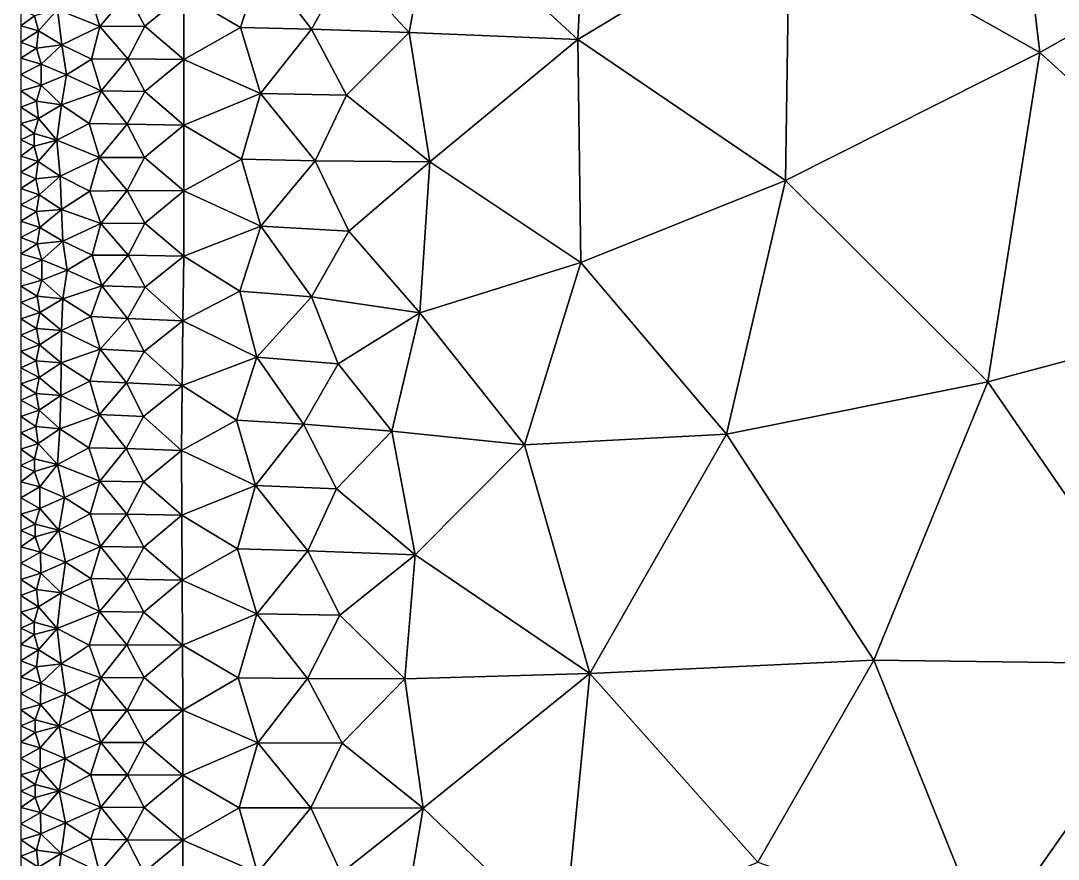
# Model space of a CAD drawing. Header units: metres. Extents: x 0 to 72, y -280 to 0.
# Drawn here: x 0.2 to 12.95, y -138.72 to -128.42 of the extents above; entities that cross this region are included whole.
import ezdxf

# ---------------------------------------------------------------- set-up
doc = ezdxf.new("R2010")
doc.units = ezdxf.units.M

msp = doc.modelspace()

# ---------------------------------------------------------------- linework, layer by layer
at = {"layer": 'layer', "color": 0}
for points in [[(12.7224, -128.806), (12.1707, -124.158), (9.64665, -127.076)], [(12.7224, -128.806), (16.7578, -126.522), (12.1707, -124.158)], [(7.04385, -128.646), (7.17541, -125.975), (5.26078, -127.003)], [(7.04385, -128.646), (9.64665, -127.076), (7.17541, -125.975)], [(16.0192, -131.805), (16.7578, -126.522), (12.7224, -128.806)], [(5.26078, -127.003), (4.21196, -127.737), (4.97504, -128.561)], [(5.26078, -127.003), (4.97504, -128.561), (7.04385, -128.646)], [(9.59596, -130.381), (9.64665, -127.076), (7.04385, -128.646)], [(9.59596, -130.381), (12.7224, -128.806), (9.64665, -127.076)], [(3.15318, -127.705), (2.20583, -128.09), (2.90138, -128.502)], [(3.15318, -127.705), (2.90138, -128.502), (3.77169, -128.522)], [(3.15318, -127.705), (3.77169, -128.522), (4.21196, -127.737)], [(4.21196, -127.737), (3.77169, -128.522), (4.97504, -128.561)], [(1.04584, -128.074), (0.650185, -128.279), (1.17386, -128.487)], [(1.04584, -128.074), (1.17386, -128.487), (1.51133, -128.082)], [(1.51133, -128.082), (1.17386, -128.487), (1.72301, -128.486)], [(1.51133, -128.082), (1.72301, -128.486), (2.20583, -128.09)], [(2.20583, -128.09), (1.72301, -128.486), (2.20502, -128.893)], [(2.20583, -128.09), (2.20502, -128.893), (2.90138, -128.502)], [(0.2, -128.279), (0.2, -128.479), (0.367566, -128.356)], [(0.367566, -128.356), (0.2, -128.479), (0.419376, -128.543)], [(0.367566, -128.356), (0.419376, -128.543), (0.650185, -128.279)], [(0.650185, -128.279), (0.419376, -128.543), (0.702908, -128.712)], [(0.650185, -128.279), (0.702908, -128.712), (1.17386, -128.487)], [(0.2, -128.479), (0.2, -128.679), (0.419376, -128.543)], [(1.17386, -128.487), (0.702908, -128.712), (1.06844, -128.889)], [(1.17386, -128.487), (1.06844, -128.889), (1.5146, -128.886)], [(1.17386, -128.487), (1.5146, -128.886), (1.72301, -128.486)], [(1.72301, -128.486), (1.5146, -128.886), (2.20502, -128.893)], [(2.90138, -128.502), (2.20502, -128.893), (3.14791, -129.313)], [(2.90138, -128.502), (3.14791, -129.313), (3.77169, -128.522)], [(0.419376, -128.543), (0.2, -128.679), (0.394908, -128.753)], [(0.419376, -128.543), (0.394908, -128.753), (0.702908, -128.712)], [(3.77169, -128.522), (3.14791, -129.313), (4.20207, -129.332)], [(3.77169, -128.522), (4.20207, -129.332), (4.97504, -128.561)], [(4.97504, -128.561), (4.20207, -129.332), (5.22705, -130.15)], [(4.97504, -128.561), (5.22705, -130.15), (7.04385, -128.646)], [(0.2, -128.679), (0.2, -128.879), (0.394908, -128.753)], [(0.394908, -128.753), (0.2, -128.879), (0.451635, -128.952)], [(0.394908, -128.753), (0.451635, -128.952), (0.702908, -128.712)], [(0.702908, -128.712), (0.451635, -128.952), (0.760674, -129.082)], [(0.702908, -128.712), (0.760674, -129.082), (1.06844, -128.889)], [(7.08293, -131.387), (7.04385, -128.646), (5.22705, -130.15)], [(7.08293, -131.387), (9.59596, -130.381), (7.04385, -128.646)], [(0.2, -128.879), (0.2, -129.079), (0.451635, -128.952)], [(1.06844, -128.889), (0.760674, -129.082), (1.18898, -129.28)], [(1.06844, -128.889), (1.18898, -129.28), (1.5146, -128.886)], [(1.5146, -128.886), (1.18898, -129.28), (1.72571, -129.288)], [(1.5146, -128.886), (1.72571, -129.288), (2.20502, -128.893)], [(2.20502, -128.893), (1.72571, -129.288), (2.2054, -129.699)], [(2.20502, -128.893), (2.2054, -129.699), (3.14791, -129.313)], [(12.0831, -132.855), (12.7224, -128.806), (9.59596, -130.381)], [(16.0192, -131.805), (12.7224, -128.806), (12.0831, -132.855)], [(0.451635, -128.952), (0.2, -129.079), (0.451119, -129.208)], [(0.451635, -128.952), (0.451119, -129.208), (0.760674, -129.082)], [(0.2, -129.079), (0.2, -129.279), (0.451119, -129.208)], [(0.760674, -129.082), (0.451119, -129.208), (0.700332, -129.451)], [(0.760674, -129.082), (0.700332, -129.451), (1.18898, -129.28)], [(0.451119, -129.208), (0.2, -129.279), (0.393887, -129.407)], [(0.2, -129.279), (0.2, -129.48), (0.393887, -129.407)], [(0.451119, -129.208), (0.393887, -129.407), (0.700332, -129.451)], [(1.18898, -129.28), (0.700332, -129.451), (1.04245, -129.68)], [(1.18898, -129.28), (1.04245, -129.68), (1.50873, -129.689)], [(1.18898, -129.28), (1.50873, -129.689), (1.72571, -129.288)], [(0.393887, -129.407), (0.2, -129.48), (0.417606, -129.618)], [(0.393887, -129.407), (0.417606, -129.618), (0.700332, -129.451)], [(1.72571, -129.288), (1.50873, -129.689), (2.2054, -129.699)], [(3.14791, -129.313), (2.2054, -129.699), (2.91149, -130.117)], [(3.14791, -129.313), (2.91149, -130.117), (3.81958, -130.139)], [(3.14791, -129.313), (3.81958, -130.139), (4.20207, -129.332)], [(4.20207, -129.332), (3.81958, -130.139), (5.22705, -130.15)], [(0.2, -129.48), (0.2, -129.68), (0.417606, -129.618)], [(0.700332, -129.451), (0.417606, -129.618), (0.645039, -129.885)], [(0.700332, -129.451), (0.645039, -129.885), (1.04245, -129.68)], [(0.417606, -129.618), (0.2, -129.68), (0.365779, -129.804)], [(0.417606, -129.618), (0.365779, -129.804), (0.645039, -129.885)], [(0.2, -129.68), (0.2, -129.88), (0.365779, -129.804)], [(1.04245, -129.68), (0.645039, -129.885), (1.16588, -130.099)], [(1.04245, -129.68), (1.16588, -130.099), (1.50873, -129.689)], [(1.50873, -129.689), (1.16588, -130.099), (1.72024, -130.097)], [(1.50873, -129.689), (1.72024, -130.097), (2.2054, -129.699)], [(2.2054, -129.699), (1.72024, -130.097), (2.20599, -130.508)], [(2.2054, -129.699), (2.20599, -130.508), (2.91149, -130.117)], [(0.365779, -129.804), (0.2, -129.88), (0.36507, -129.96)], [(0.2, -129.88), (0.2, -130.08), (0.36507, -129.96)], [(0.365779, -129.804), (0.36507, -129.96), (0.645039, -129.885)], [(0.36507, -129.96), (0.413397, -130.148), (0.645039, -129.885)], [(0.645039, -129.885), (0.413397, -130.148), (0.684012, -130.327)], [(0.645039, -129.885), (0.684012, -130.327), (1.16588, -130.099)], [(0.36507, -129.96), (0.2, -130.08), (0.413397, -130.148)], [(0.2, -130.08), (0.2, -130.28), (0.413397, -130.148)], [(0.413397, -130.148), (0.2, -130.28), (0.385127, -130.359)], [(0.413397, -130.148), (0.385127, -130.359), (0.684012, -130.327)], [(1.16588, -130.099), (0.684012, -130.327), (1.04906, -130.514)], [(1.16588, -130.099), (1.04906, -130.514), (1.50912, -130.504)], [(1.16588, -130.099), (1.50912, -130.504), (1.72024, -130.097)], [(1.72024, -130.097), (1.50912, -130.504), (2.20599, -130.508)], [(2.91149, -130.117), (2.20599, -130.508), (3.15155, -130.944)], [(2.91149, -130.117), (3.15155, -130.944), (3.81958, -130.139)], [(3.81958, -130.139), (3.15155, -130.944), (4.23131, -131.004)], [(3.81958, -130.139), (4.23131, -131.004), (5.22705, -130.15)], [(5.22705, -130.15), (4.23131, -131.004), (5.10327, -132.008)], [(5.22705, -130.15), (5.10327, -132.008), (7.08293, -131.387)], [(0.2, -130.28), (0.2, -130.48), (0.385127, -130.359)], [(0.385127, -130.359), (0.2, -130.48), (0.426878, -130.557)], [(0.385127, -130.359), (0.426878, -130.557), (0.684012, -130.327)], [(0.684012, -130.327), (0.426878, -130.557), (0.698964, -130.736)], [(0.684012, -130.327), (0.698964, -130.736), (1.04906, -130.514)], [(8.872, -133.499), (9.59596, -130.381), (7.08293, -131.387)], [(12.0831, -132.855), (9.59596, -130.381), (8.872, -133.499)], [(0.2, -130.48), (0.2, -130.681), (0.426878, -130.557)], [(1.04906, -130.514), (0.698964, -130.736), (1.18564, -130.911)], [(1.04906, -130.514), (1.18564, -130.911), (1.50912, -130.504)], [(1.50912, -130.504), (1.18564, -130.911), (1.72608, -130.904)], [(1.50912, -130.504), (1.72608, -130.904), (2.20599, -130.508)], [(2.20599, -130.508), (1.72608, -130.904), (2.20447, -131.311)], [(2.20599, -130.508), (2.20447, -131.311), (3.15155, -130.944)], [(0.426878, -130.557), (0.2, -130.681), (0.392375, -130.762)], [(0.2, -130.681), (0.2, -130.881), (0.392375, -130.762)], [(0.426878, -130.557), (0.392375, -130.762), (0.698964, -130.736)], [(0.392375, -130.762), (0.2, -130.881), (0.435352, -130.958)], [(0.392375, -130.762), (0.435352, -130.958), (0.698964, -130.736)], [(0.698964, -130.736), (0.435352, -130.958), (0.718323, -131.128)], [(0.698964, -130.736), (0.718323, -131.128), (1.18564, -130.911)], [(0.2, -130.881), (0.2, -131.081), (0.435352, -130.958)], [(1.18564, -130.911), (0.718323, -131.128), (1.07848, -131.298)], [(1.18564, -130.911), (1.07848, -131.298), (1.52022, -131.298)], [(1.18564, -130.911), (1.52022, -131.298), (1.72608, -130.904)], [(1.72608, -130.904), (1.52022, -131.298), (2.20447, -131.311)], [(0.435352, -130.958), (0.2, -131.081), (0.402332, -131.161)], [(0.435352, -130.958), (0.402332, -131.161), (0.718323, -131.128)], [(3.15155, -130.944), (2.20447, -131.311), (2.89161, -131.74)], [(3.15155, -130.944), (2.89161, -131.74), (3.77291, -131.809)], [(3.15155, -130.944), (3.77291, -131.809), (4.23131, -131.004)], [(4.23131, -131.004), (3.77291, -131.809), (5.10327, -132.008)], [(0.2, -131.081), (0.2, -131.281), (0.402332, -131.161)], [(0.402332, -131.161), (0.2, -131.281), (0.458246, -131.357)], [(0.402332, -131.161), (0.458246, -131.357), (0.718323, -131.128)], [(0.718323, -131.128), (0.458246, -131.357), (0.771218, -131.483)], [(0.718323, -131.128), (0.771218, -131.483), (1.07848, -131.298)], [(0.2, -131.281), (0.2, -131.481), (0.458246, -131.357)], [(1.07848, -131.298), (0.771218, -131.483), (1.19846, -131.677)], [(1.07848, -131.298), (1.19846, -131.677), (1.52022, -131.298)], [(1.52022, -131.298), (1.19846, -131.677), (1.72726, -131.692)], [(1.52022, -131.298), (1.72726, -131.692), (2.20447, -131.311)], [(2.20447, -131.311), (1.72726, -131.692), (2.19335, -132.106)], [(2.20447, -131.311), (2.19335, -132.106), (2.89161, -131.74)], [(0.458246, -131.357), (0.2, -131.481), (0.45818, -131.607)], [(0.458246, -131.357), (0.45818, -131.607), (0.771218, -131.483)], [(6.38852, -133.631), (7.08293, -131.387), (5.10327, -132.008)], [(8.872, -133.499), (7.08293, -131.387), (6.38852, -133.631)], [(0.2, -131.481), (0.2, -131.681), (0.45818, -131.607)], [(0.771218, -131.483), (0.45818, -131.607), (0.718249, -131.836)], [(0.771218, -131.483), (0.718249, -131.836), (1.19846, -131.677)], [(0.45818, -131.607), (0.2, -131.681), (0.402307, -131.802)], [(0.2, -131.681), (0.2, -131.882), (0.402307, -131.802)], [(0.45818, -131.607), (0.402307, -131.802), (0.718249, -131.836)], [(1.19846, -131.677), (0.718249, -131.836), (1.062, -132.054)], [(1.19846, -131.677), (1.062, -132.054), (1.51304, -132.077)], [(1.19846, -131.677), (1.51304, -132.077), (1.72726, -131.692)], [(1.72726, -131.692), (1.51304, -132.077), (2.19335, -132.106)], [(0.402307, -131.802), (0.2, -131.882), (0.435953, -132.005)], [(0.402307, -131.802), (0.435953, -132.005), (0.718249, -131.836)], [(2.89161, -131.74), (2.19335, -132.106), (3.10008, -132.554)], [(2.89161, -131.74), (3.10008, -132.554), (3.77291, -131.809)], [(3.77291, -131.809), (3.10008, -132.554), (4.10084, -132.636)], [(3.77291, -131.809), (4.10084, -132.636), (5.10327, -132.008)], [(14.4709, -136.326), (16.0192, -131.805), (12.0831, -132.855)], [(0.2, -131.882), (0.2, -132.082), (0.435953, -132.005)], [(0.718249, -131.836), (0.435953, -132.005), (0.701926, -132.226)], [(0.718249, -131.836), (0.701926, -132.226), (1.062, -132.054)], [(0.435953, -132.005), (0.2, -132.082), (0.393624, -132.199)], [(0.2, -132.082), (0.2, -132.282), (0.393624, -132.199)], [(0.435953, -132.005), (0.393624, -132.199), (0.701926, -132.226)], [(1.062, -132.054), (0.701926, -132.226), (1.17707, -132.454)], [(1.062, -132.054), (1.17707, -132.454), (1.51304, -132.077)], [(1.51304, -132.077), (1.17707, -132.454), (1.71554, -132.481)], [(1.51304, -132.077), (1.71554, -132.481), (2.19335, -132.106)], [(5.10327, -132.008), (4.10084, -132.636), (4.75939, -133.464)], [(5.10327, -132.008), (4.75939, -133.464), (6.38852, -133.631)], [(0.393624, -132.199), (0.2, -132.282), (0.430401, -132.402)], [(0.393624, -132.199), (0.430401, -132.402), (0.701926, -132.226)], [(2.19335, -132.106), (1.71554, -132.481), (2.18187, -132.9)], [(2.19335, -132.106), (2.18187, -132.9), (3.10008, -132.554)], [(0.2, -132.282), (0.2, -132.482), (0.430401, -132.402)], [(0.701926, -132.226), (0.430401, -132.402), (0.695717, -132.623)], [(0.701926, -132.226), (0.695717, -132.623), (1.17707, -132.454)], [(0.430401, -132.402), (0.2, -132.482), (0.390926, -132.599)], [(0.430401, -132.402), (0.390926, -132.599), (0.695717, -132.623)], [(1.17707, -132.454), (0.695717, -132.623), (1.0475, -132.847)], [(1.17707, -132.454), (1.0475, -132.847), (1.5009, -132.87)], [(1.17707, -132.454), (1.5009, -132.87), (1.71554, -132.481)], [(0.2, -132.482), (0.2, -132.682), (0.390926, -132.599)], [(1.71554, -132.481), (1.5009, -132.87), (2.18187, -132.9)], [(3.10008, -132.554), (2.18187, -132.9), (2.85289, -133.327)], [(3.10008, -132.554), (2.85289, -133.327), (3.67401, -133.376)], [(3.10008, -132.554), (3.67401, -133.376), (4.10084, -132.636)], [(0.390926, -132.599), (0.2, -132.682), (0.427936, -132.802)], [(0.2, -132.682), (0.2, -132.882), (0.427936, -132.802)], [(0.390926, -132.599), (0.427936, -132.802), (0.695717, -132.623)], [(0.695717, -132.623), (0.427936, -132.802), (0.691269, -133.025)], [(0.695717, -132.623), (0.691269, -133.025), (1.0475, -132.847)], [(4.10084, -132.636), (3.67401, -133.376), (4.75939, -133.464)], [(0.427936, -132.802), (0.2, -132.882), (0.389012, -133)], [(0.427936, -132.802), (0.389012, -133), (0.691269, -133.025)], [(1.0475, -132.847), (0.691269, -133.025), (1.16667, -133.258)], [(1.0475, -132.847), (1.16667, -133.258), (1.5009, -132.87)], [(0.2, -132.882), (0.2, -133.082), (0.389012, -133)], [(1.5009, -132.87), (1.16667, -133.258), (1.70761, -133.28)], [(1.5009, -132.87), (1.70761, -133.28), (2.18187, -132.9)], [(2.18187, -132.9), (1.70761, -133.28), (2.17739, -133.698)], [(2.18187, -132.9), (2.17739, -133.698), (2.85289, -133.327)], [(10.6828, -136.276), (12.0831, -132.855), (8.872, -133.499)], [(14.4709, -136.326), (12.0831, -132.855), (10.6828, -136.276)], [(0.389012, -133), (0.2, -133.082), (0.424707, -133.205)], [(0.2, -133.082), (0.2, -133.283), (0.424707, -133.205)], [(0.389012, -133), (0.424707, -133.205), (0.691269, -133.025)], [(0.691269, -133.025), (0.424707, -133.205), (0.682249, -133.435)], [(0.691269, -133.025), (0.682249, -133.435), (1.16667, -133.258)], [(0.424707, -133.205), (0.2, -133.283), (0.384655, -133.404)], [(0.424707, -133.205), (0.384655, -133.404), (0.682249, -133.435)], [(0.2, -133.283), (0.2, -133.483), (0.384655, -133.404)], [(1.16667, -133.258), (0.682249, -133.435), (1.03496, -133.665)], [(1.16667, -133.258), (1.03496, -133.665), (1.49593, -133.677)], [(1.16667, -133.258), (1.49593, -133.677), (1.70761, -133.28)], [(1.70761, -133.28), (1.49593, -133.677), (2.17739, -133.698)], [(2.85289, -133.327), (2.17739, -133.698), (3.08494, -134.128)], [(2.85289, -133.327), (3.08494, -134.128), (3.67401, -133.376)], [(0.384655, -133.404), (0.2, -133.483), (0.414723, -133.614)], [(0.2, -133.483), (0.2, -133.683), (0.414723, -133.614)], [(0.384655, -133.404), (0.414723, -133.614), (0.682249, -133.435)], [(0.682249, -133.435), (0.414723, -133.614), (0.652204, -133.873)], [(0.682249, -133.435), (0.652204, -133.873), (1.03496, -133.665)], [(3.67401, -133.376), (3.08494, -134.128), (4.07817, -134.172)], [(3.67401, -133.376), (4.07817, -134.172), (4.75939, -133.464)], [(4.75939, -133.464), (4.07817, -134.172), (5.04758, -134.981)], [(4.75939, -133.464), (5.04758, -134.981), (6.38852, -133.631)], [(0.414723, -133.614), (0.2, -133.683), (0.36791, -133.802)], [(0.414723, -133.614), (0.36791, -133.802), (0.652204, -133.873)], [(7.19205, -136.441), (8.872, -133.499), (6.38852, -133.631)], [(10.6828, -136.276), (8.872, -133.499), (7.19205, -136.441)], [(0.2, -133.683), (0.2, -133.883), (0.36791, -133.802)], [(1.03496, -133.665), (0.652204, -133.873), (1.16991, -134.078)], [(1.03496, -133.665), (1.16991, -134.078), (1.49593, -133.677)], [(1.49593, -133.677), (1.16991, -134.078), (1.70848, -134.086)], [(1.49593, -133.677), (1.70848, -134.086), (2.17739, -133.698)], [(2.17739, -133.698), (1.70848, -134.086), (2.18092, -134.496)], [(2.17739, -133.698), (2.18092, -134.496), (3.08494, -134.128)], [(6.38852, -133.631), (5.04758, -134.981), (7.19205, -136.441)], [(0.36791, -133.802), (0.2, -133.883), (0.370836, -133.958)], [(0.36791, -133.802), (0.370836, -133.958), (0.652204, -133.873)], [(0.2, -133.883), (0.2, -134.083), (0.370836, -133.958)], [(0.370836, -133.958), (0.2, -134.083), (0.432795, -134.148)], [(0.370836, -133.958), (0.432795, -134.148), (0.652204, -133.873)], [(0.652204, -133.873), (0.432795, -134.148), (0.736301, -134.279)], [(0.652204, -133.873), (0.736301, -134.279), (1.16991, -134.078)], [(0.2, -134.083), (0.2, -134.283), (0.432795, -134.148)], [(1.16991, -134.078), (0.736301, -134.279), (1.05295, -134.48)], [(1.16991, -134.078), (1.05295, -134.48), (1.50249, -134.484)], [(1.16991, -134.078), (1.50249, -134.484), (1.70848, -134.086)], [(1.70848, -134.086), (1.50249, -134.484), (2.18092, -134.496)], [(0.432795, -134.148), (0.2, -134.283), (0.436155, -134.413)], [(0.432795, -134.148), (0.436155, -134.413), (0.736301, -134.279)], [(3.08494, -134.128), (2.18092, -134.496), (2.86555, -134.909)], [(3.08494, -134.128), (2.86555, -134.909), (3.72771, -134.934)], [(3.08494, -134.128), (3.72771, -134.934), (4.07817, -134.172)], [(4.07817, -134.172), (3.72771, -134.934), (5.04758, -134.981)], [(0.2, -134.283), (0.2, -134.484), (0.436155, -134.413)], [(0.736301, -134.279), (0.436155, -134.413), (0.669439, -134.68)], [(0.736301, -134.279), (0.669439, -134.68), (1.05295, -134.48)], [(0.436155, -134.413), (0.2, -134.484), (0.376857, -134.604)], [(0.2, -134.484), (0.2, -134.684), (0.376857, -134.604)], [(0.436155, -134.413), (0.376857, -134.604), (0.669439, -134.68)], [(1.05295, -134.48), (0.669439, -134.68), (1.17979, -134.88)], [(1.05295, -134.48), (1.17979, -134.88), (1.50249, -134.484)], [(1.50249, -134.484), (1.17979, -134.88), (1.71341, -134.887)], [(1.50249, -134.484), (1.71341, -134.887), (2.18092, -134.496)], [(2.18092, -134.496), (1.71341, -134.887), (2.18472, -135.293)], [(2.18092, -134.496), (2.18472, -135.293), (2.86555, -134.909)], [(0.376857, -134.604), (0.2, -134.684), (0.377553, -134.76)], [(0.376857, -134.604), (0.377553, -134.76), (0.669439, -134.68)], [(0.2, -134.684), (0.2, -134.884), (0.377553, -134.76)], [(0.377553, -134.76), (0.2, -134.884), (0.440782, -134.948)], [(0.377553, -134.76), (0.440782, -134.948), (0.669439, -134.68)], [(0.669439, -134.68), (0.440782, -134.948), (0.74991, -135.074)], [(0.669439, -134.68), (0.74991, -135.074), (1.17979, -134.88)], [(0.2, -134.884), (0.2, -135.084), (0.440782, -134.948)], [(1.17979, -134.88), (0.74991, -135.074), (1.06121, -135.273)], [(1.17979, -134.88), (1.06121, -135.273), (1.50445, -135.283)], [(1.17979, -134.88), (1.50445, -135.283), (1.71341, -134.887)], [(1.71341, -134.887), (1.50445, -135.283), (2.18472, -135.293)], [(0.440782, -134.948), (0.2, -135.084), (0.447093, -135.208)], [(0.440782, -134.948), (0.447093, -135.208), (0.74991, -135.074)], [(2.86555, -134.909), (2.18472, -135.293), (3.10238, -135.706)], [(2.86555, -134.909), (3.10238, -135.706), (3.72771, -134.934)], [(3.72771, -134.934), (3.10238, -135.706), (4.12223, -135.724)], [(3.72771, -134.934), (4.12223, -135.724), (5.04758, -134.981)], [(5.04758, -134.981), (4.12223, -135.724), (4.92096, -136.508)], [(5.04758, -134.981), (4.92096, -136.508), (7.19205, -136.441)], [(0.2, -135.084), (0.2, -135.284), (0.447093, -135.208)], [(0.74991, -135.074), (0.447093, -135.208), (0.698212, -135.45)], [(0.74991, -135.074), (0.698212, -135.45), (1.06121, -135.273)], [(0.447093, -135.208), (0.2, -135.284), (0.392762, -135.41)], [(0.447093, -135.208), (0.392762, -135.41), (0.698212, -135.45)], [(1.06121, -135.273), (0.698212, -135.45), (1.16714, -135.68)], [(1.06121, -135.273), (1.16714, -135.68), (1.50445, -135.283)], [(0.2, -135.284), (0.2, -135.484), (0.392762, -135.41)], [(1.50445, -135.283), (1.16714, -135.68), (1.71169, -135.687)], [(1.50445, -135.283), (1.71169, -135.687), (2.18472, -135.293)], [(2.18472, -135.293), (1.71169, -135.687), (2.18658, -136.093)], [(2.18472, -135.293), (2.18658, -136.093), (3.10238, -135.706)], [(0.392762, -135.41), (0.2, -135.484), (0.417581, -135.62)], [(0.2, -135.484), (0.2, -135.685), (0.417581, -135.62)], [(0.392762, -135.41), (0.417581, -135.62), (0.698212, -135.45)], [(0.698212, -135.45), (0.417581, -135.62), (0.647169, -135.886)], [(0.698212, -135.45), (0.647169, -135.886), (1.16714, -135.68)], [(0.417581, -135.62), (0.2, -135.685), (0.366505, -135.808)], [(0.417581, -135.62), (0.366505, -135.808), (0.647169, -135.886)], [(0.2, -135.685), (0.2, -135.885), (0.366505, -135.808)], [(1.16714, -135.68), (0.647169, -135.886), (1.04042, -136.094)], [(1.16714, -135.68), (1.04042, -136.094), (1.50213, -136.09)], [(1.16714, -135.68), (1.50213, -136.09), (1.71169, -135.687)], [(1.71169, -135.687), (1.50213, -136.09), (2.18658, -136.093)], [(3.10238, -135.706), (2.18658, -136.093), (2.87192, -136.496)], [(3.10238, -135.706), (2.87192, -136.496), (3.72347, -136.503)], [(3.10238, -135.706), (3.72347, -136.503), (4.12223, -135.724)], [(4.12223, -135.724), (3.72347, -136.503), (4.92096, -136.508)], [(0.366505, -135.808), (0.2, -135.885), (0.366446, -135.962)], [(0.2, -135.885), (0.2, -136.085), (0.366446, -135.962)], [(0.366505, -135.808), (0.366446, -135.962), (0.647169, -135.886)], [(0.366446, -135.962), (0.417455, -136.15), (0.647169, -135.886)], [(0.647169, -135.886), (0.417455, -136.15), (0.697411, -136.32)], [(0.647169, -135.886), (0.697411, -136.32), (1.04042, -136.094)], [(0.366446, -135.962), (0.2, -136.085), (0.417455, -136.15)], [(0.2, -136.085), (0.2, -136.285), (0.417455, -136.15)], [(0.417455, -136.15), (0.2, -136.285), (0.392631, -136.36)], [(0.417455, -136.15), (0.392631, -136.36), (0.697411, -136.32)], [(1.04042, -136.094), (0.697411, -136.32), (1.18294, -136.496)], [(1.04042, -136.094), (1.18294, -136.496), (1.50213, -136.09)], [(1.50213, -136.09), (1.18294, -136.496), (1.71672, -136.491)], [(1.50213, -136.09), (1.71672, -136.491), (2.18658, -136.093)], [(2.18658, -136.093), (1.71672, -136.491), (2.19075, -136.891)], [(2.18658, -136.093), (2.19075, -136.891), (2.87192, -136.496)], [(0.2, -136.285), (0.2, -136.485), (0.392631, -136.36)], [(9.25719, -138.761), (10.6828, -136.276), (7.19205, -136.441)], [(12.0757, -139.742), (10.6828, -136.276), (9.25719, -138.761)], [(12.0757, -139.742), (14.4709, -136.326), (10.6828, -136.276)], [(0.392631, -136.36), (0.2, -136.485), (0.447114, -136.561)], [(0.392631, -136.36), (0.447114, -136.561), (0.697411, -136.32)], [(0.697411, -136.32), (0.447114, -136.561), (0.750565, -136.696)], [(0.697411, -136.32), (0.750565, -136.696), (1.18294, -136.496)], [(16.3429, -141.147), (14.4709, -136.326), (12.0757, -139.742)], [(0.2, -136.485), (0.2, -136.685), (0.447114, -136.561)], [(1.18294, -136.496), (0.750565, -136.696), (1.06029, -136.891)], [(1.18294, -136.496), (1.06029, -136.891), (1.50966, -136.891)], [(1.18294, -136.496), (1.50966, -136.891), (1.71672, -136.491)], [(1.71672, -136.491), (1.50966, -136.891), (2.19075, -136.891)], [(2.87192, -136.496), (2.19075, -136.891), (3.1153, -137.294)], [(2.87192, -136.496), (3.1153, -137.294), (3.72347, -136.503)], [(3.72347, -136.503), (3.1153, -137.294), (4.15043, -137.299)], [(3.72347, -136.503), (4.15043, -137.299), (4.92096, -136.508)], [(4.92096, -136.508), (4.15043, -137.299), (5.14678, -138.098)], [(4.92096, -136.508), (5.14678, -138.098), (7.19205, -136.441)], [(7.19205, -136.441), (5.14678, -138.098), (6.86775, -139.752)], [(6.86775, -139.752), (9.25719, -138.761), (7.19205, -136.441)], [(0.447114, -136.561), (0.2, -136.685), (0.441467, -136.821)], [(0.447114, -136.561), (0.441467, -136.821), (0.750565, -136.696)], [(0.2, -136.685), (0.2, -136.886), (0.441467, -136.821)], [(0.750565, -136.696), (0.441467, -136.821), (0.672074, -137.089)], [(0.750565, -136.696), (0.672074, -137.089), (1.06029, -136.891)], [(0.441467, -136.821), (0.2, -136.886), (0.378394, -137.009)], [(0.2, -136.886), (0.2, -137.086), (0.378394, -137.009)], [(0.441467, -136.821), (0.378394, -137.009), (0.672074, -137.089)], [(1.06029, -136.891), (0.672074, -137.089), (1.18239, -137.288)], [(1.06029, -136.891), (1.18239, -137.288), (1.50966, -136.891)], [(1.50966, -136.891), (1.18239, -137.288), (1.71915, -137.289)], [(1.50966, -136.891), (1.71915, -137.289), (2.19075, -136.891)], [(2.19075, -136.891), (1.71915, -137.289), (2.19262, -137.689)], [(2.19075, -136.891), (2.19262, -137.689), (3.1153, -137.294)], [(0.378394, -137.009), (0.2, -137.086), (0.377947, -137.165)], [(0.378394, -137.009), (0.377947, -137.165), (0.672074, -137.089)], [(0.2, -137.086), (0.2, -137.286), (0.377947, -137.165)], [(0.377947, -137.165), (0.2, -137.286), (0.438904, -137.355)], [(0.377947, -137.165), (0.438904, -137.355), (0.672074, -137.089)], [(0.672074, -137.089), (0.438904, -137.355), (0.744127, -137.486)], [(0.672074, -137.089), (0.744127, -137.486), (1.18239, -137.288)], [(0.2, -137.286), (0.2, -137.486), (0.438904, -137.355)], [(1.18239, -137.288), (0.744127, -137.486), (1.05901, -137.685)], [(1.18239, -137.288), (1.05901, -137.685), (1.51009, -137.686)], [(1.18239, -137.288), (1.51009, -137.686), (1.71915, -137.289)], [(1.71915, -137.289), (1.51009, -137.686), (2.19262, -137.689)], [(3.1153, -137.294), (2.19262, -137.689), (2.88231, -138.091)], [(3.1153, -137.294), (2.88231, -138.091), (3.76591, -138.094)], [(3.1153, -137.294), (3.76591, -138.094), (4.15043, -137.299)], [(4.15043, -137.299), (3.76591, -138.094), (5.14678, -138.098)], [(0.438904, -137.355), (0.2, -137.486), (0.438915, -137.617)], [(0.438904, -137.355), (0.438915, -137.617), (0.744127, -137.486)], [(0.2, -137.486), (0.2, -137.686), (0.438915, -137.617)], [(0.744127, -137.486), (0.438915, -137.617), (0.672037, -137.884)], [(0.744127, -137.486), (0.672037, -137.884), (1.05901, -137.685)], [(0.438915, -137.617), (0.2, -137.686), (0.377957, -137.807)], [(0.2, -137.686), (0.2, -137.886), (0.377957, -137.807)], [(0.438915, -137.617), (0.377957, -137.807), (0.672037, -137.884)], [(1.05901, -137.685), (0.672037, -137.884), (1.18312, -138.082)], [(1.05901, -137.685), (1.18312, -138.082), (1.51009, -137.686)], [(1.51009, -137.686), (1.18312, -138.082), (1.71864, -138.086)], [(1.51009, -137.686), (1.71864, -138.086), (2.19262, -137.689)], [(2.19262, -137.689), (1.71864, -138.086), (2.1902, -138.488)], [(2.19262, -137.689), (2.1902, -138.488), (2.88231, -138.091)], [(0.377957, -137.807), (0.2, -137.886), (0.378369, -137.963)], [(0.377957, -137.807), (0.378369, -137.963), (0.672037, -137.884)], [(0.2, -137.886), (0.2, -138.086), (0.378369, -137.963)], [(0.378369, -137.963), (0.441473, -138.151), (0.672037, -137.884)], [(0.672037, -137.884), (0.441473, -138.151), (0.750871, -138.276)], [(0.672037, -137.884), (0.750871, -138.276), (1.18312, -138.082)], [(0.378369, -137.963), (0.2, -138.086), (0.441473, -138.151)], [(0.2, -138.086), (0.2, -138.287), (0.441473, -138.151)], [(0.441473, -138.151), (0.2, -138.287), (0.447173, -138.411)], [(0.441473, -138.151), (0.447173, -138.411), (0.750871, -138.276)], [(1.18312, -138.082), (0.750871, -138.276), (1.06183, -138.476)], [(1.18312, -138.082), (1.06183, -138.476), (1.50649, -138.484)], [(1.18312, -138.082), (1.50649, -138.484), (1.71864, -138.086)], [(1.71864, -138.086), (1.50649, -138.484), (2.1902, -138.488)], [(2.88231, -138.091), (2.1902, -138.488), (3.11049, -138.891)], [(2.88231, -138.091), (3.11049, -138.891), (3.76591, -138.094)], [(3.76591, -138.094), (3.11049, -138.891), (4.13709, -138.894)], [(3.76591, -138.094), (4.13709, -138.894), (5.14678, -138.098)], [(5.14678, -138.098), (4.13709, -138.894), (4.87338, -139.698)], [(5.14678, -138.098), (4.87338, -139.698), (6.86775, -139.752)], [(0.2, -138.287), (0.2, -138.487), (0.447173, -138.411)], [(0.750871, -138.276), (0.447173, -138.411), (0.697639, -138.653)], [(0.750871, -138.276), (0.697639, -138.653), (1.06183, -138.476)], [(0.447173, -138.411), (0.2, -138.487), (0.392479, -138.612)], [(0.447173, -138.411), (0.392479, -138.612), (0.697639, -138.653)], [(0.2, -138.487), (0.2, -138.687), (0.392479, -138.612)], [(1.06183, -138.476), (0.697639, -138.653), (1.16595, -138.883)], [(1.06183, -138.476), (1.16595, -138.883), (1.50649, -138.484)], [(1.50649, -138.484), (1.16595, -138.883), (1.71211, -138.887)], [(1.50649, -138.484), (1.71211, -138.887), (2.1902, -138.488)], [(2.1902, -138.488), (1.71211, -138.887), (2.18677, -139.291)], [(2.1902, -138.488), (2.18677, -139.291), (3.11049, -138.891)], [(0.392479, -138.612), (0.2, -138.687), (0.416756, -138.823)], [(0.2, -138.687), (0.2, -138.887), (0.416756, -138.823)], [(0.392479, -138.612), (0.416756, -138.823), (0.697639, -138.653)], [(0.697639, -138.653), (0.416756, -138.823), (0.644109, -139.09)], [(0.697639, -138.653), (0.644109, -139.09), (1.16595, -138.883)]]:
    msp.add_3dface(points, dxfattribs=at)

doc.saveas('drawing.dxf')
